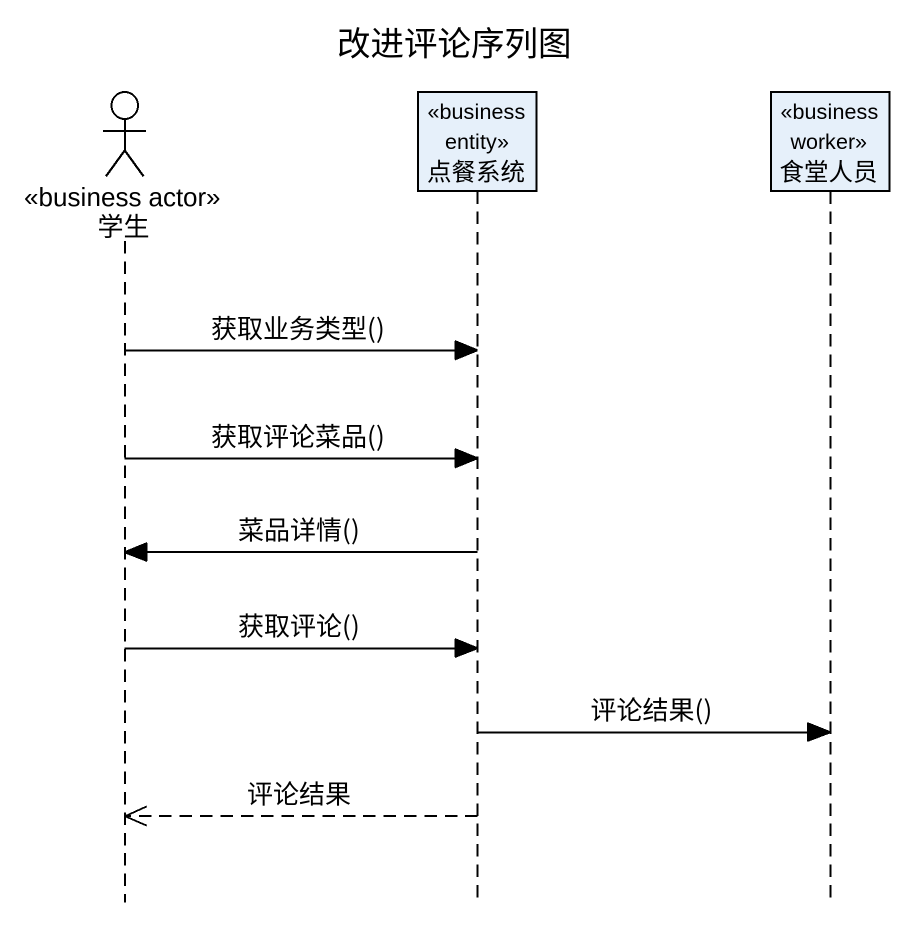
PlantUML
@startuml
title 改进评论序列图
hide footbox
actor 学生 <<business actor>>
participant 点餐系统 <<business entity>>
participant 食堂人员 <<business worker>>

学生 -> 点餐系统 : 获取业务类型()
学生 -> 点餐系统 : 获取评论菜品()
点餐系统 -> 学生 : 菜品详情()
学生 -> 点餐系统 : 获取评论()
点餐系统 -> 食堂人员 : 评论结果()
点餐系统 -->> 学生 : 评论结果
@enduml
